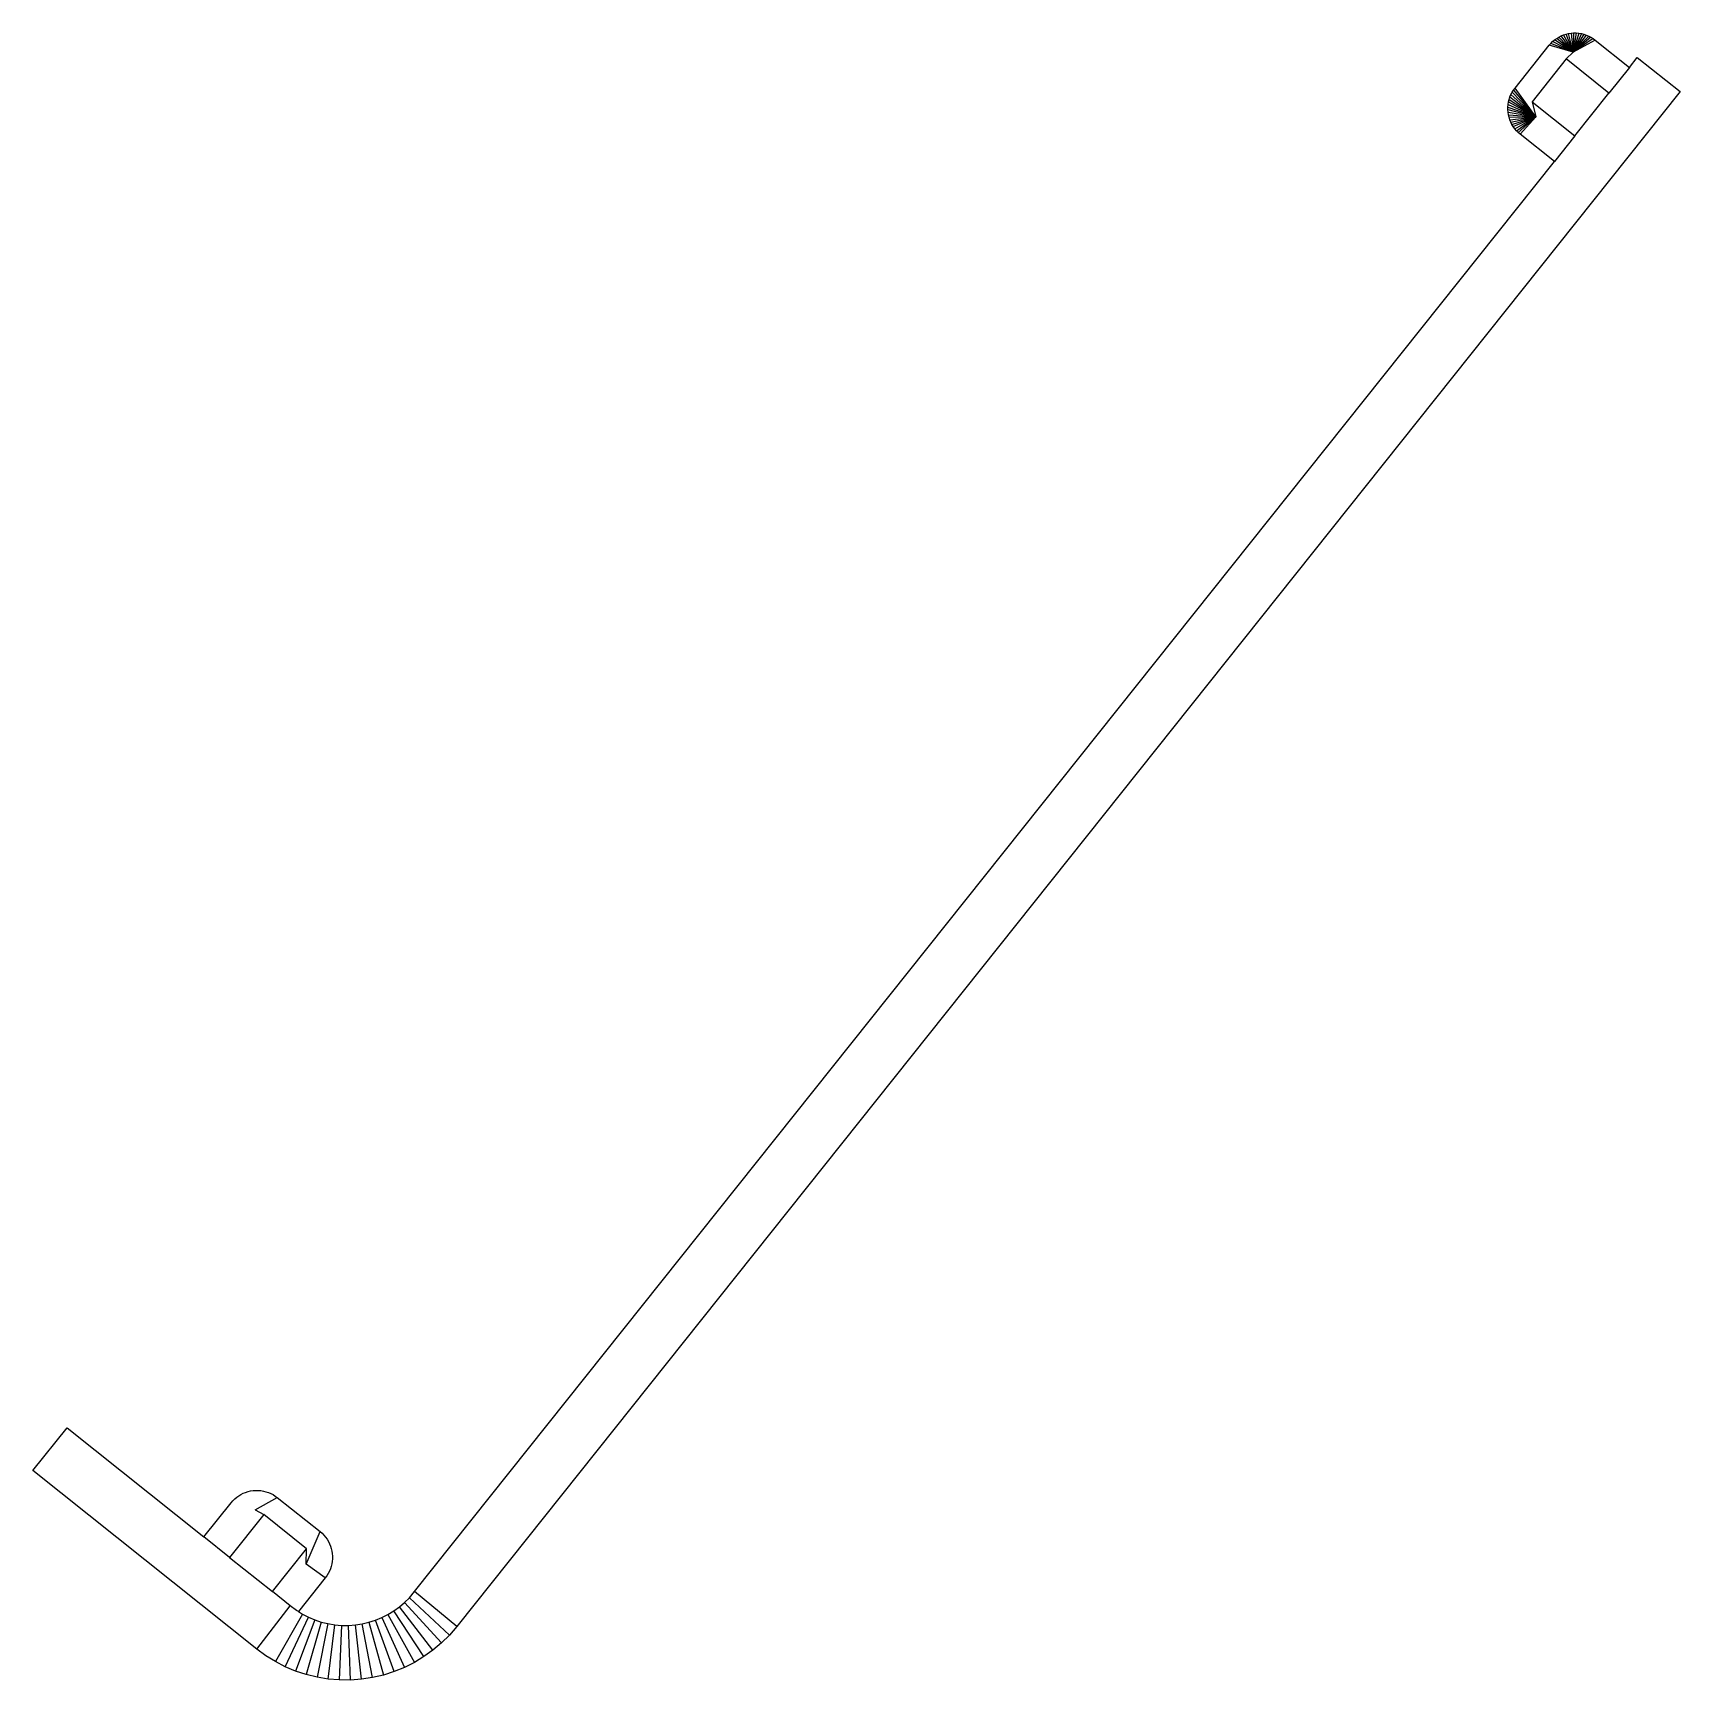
# Model space of a CAD drawing. Extents: x 5 to 7533, y 5 to 7533.
import ezdxf

# ---------------------------------------------------------------- set-up
doc = ezdxf.new("R2010")
doc.units = 0

msp = doc.modelspace()

# ---------------------------------------------------------------- linework, layer by layer
at = {"layer": 'Layer 1'}
for p, q in [((7011.72, 7527.51), (7023.18, 7530.19)), ((7023.18, 7530.19), (7034.83, 7531.98)), ((7044.69, 7444.66), (7023.18, 7530.19)), ((7034.83, 7531.98), (7046.57, 7532.84)), ((7034.83, 7531.98), (7044.69, 7444.66)), ((7046.57, 7532.84), (7044.69, 7444.66)), ((7058.35, 7532.78), (7044.69, 7444.66)), ((7070.09, 7531.79), (7044.69, 7444.66)), ((7081.71, 7529.89), (7044.69, 7444.66)), ((7046.57, 7532.84), (7058.35, 7532.78)), ((7058.35, 7532.78), (7070.09, 7531.79)), ((7070.09, 7531.79), (7081.71, 7529.89)), ((7081.71, 7529.89), (7093.15, 7527.08)), ((6778.55, 7280.91), (6934.36, 7476.41)), ((6934.36, 7476.41), (6942.06, 7485.33)), ((7044.69, 7444.66), (6934.36, 7476.41)), ((6942.06, 7485.33), (6950.43, 7493.61)), ((7044.69, 7444.66), (6942.06, 7485.33)), ((6950.43, 7493.61), (6959.43, 7501.21)), ((7044.69, 7444.66), (6950.43, 7493.61)), ((6959.43, 7501.21), (6968.99, 7508.08)), ((7044.69, 7444.66), (6959.43, 7501.21)), ((6968.99, 7508.08), (6979.07, 7514.18)), ((7044.69, 7444.66), (6968.99, 7508.08)), ((6979.07, 7514.18), (6989.59, 7519.48)), ((7044.69, 7444.66), (6979.07, 7514.18)), ((6989.59, 7519.48), (7000.49, 7523.93)), ((7044.69, 7444.66), (6989.59, 7519.48)), ((7000.49, 7523.93), (7011.72, 7527.51)), ((7044.69, 7444.66), (7000.49, 7523.93)), ((7044.69, 7444.66), (7011.72, 7527.51)), ((7093.15, 7527.08), (7044.69, 7444.66)), ((7104.33, 7523.38), (7044.69, 7444.66)), ((7115.19, 7518.81), (7044.69, 7444.66)), ((7125.65, 7513.41), (7044.69, 7444.66)), ((7135.66, 7507.2), (7044.69, 7444.66)), ((7145.16, 7500.23), (7044.69, 7444.66)), ((7093.15, 7527.08), (7104.33, 7523.38)), ((7104.33, 7523.38), (7115.19, 7518.81)), ((7115.19, 7518.81), (7125.65, 7513.41)), ((7125.65, 7513.41), (7135.66, 7507.2)), ((7135.66, 7507.2), (7145.16, 7500.23)), ((7145.16, 7500.23), (7301.56, 7375.58)), ((7012.57, 7414.09), (6856.76, 7218.59)), ((7044.69, 7444.66), (7012.57, 7414.09)), ((7208.07, 7258.28), (7012.57, 7414.09)), ((7301.56, 7375.58), (7337.33, 7420.46)), ((7337.33, 7420.46), (7532.83, 7264.64)), ((7301.56, 7375.58), (7208.07, 7258.28)), ((7532.83, 7264.64), (1941.91, 249.485)), ((6748.89, 7217.46), (6751.7, 7228.9)), ((6751.7, 7228.9), (6755.4, 7240.08)), ((6751.7, 7228.9), (6873.22, 7149.29)), ((6755.4, 7240.08), (6759.97, 7250.94)), ((6755.4, 7240.08), (6873.22, 7149.29)), ((6759.97, 7250.94), (6765.37, 7261.41)), ((6759.97, 7250.94), (6873.22, 7149.29)), ((6765.37, 7261.41), (6771.58, 7271.42)), ((6765.37, 7261.41), (6873.22, 7149.29)), ((6771.58, 7271.42), (6778.55, 7280.91)), ((6771.58, 7271.42), (6873.22, 7149.29)), ((6873.22, 7149.29), (6778.55, 7280.91)), ((7052.27, 7062.78), (7208.07, 7258.28)), ((6745.94, 7182.33), (6746, 7194.11)), ((6745.94, 7182.33), (6873.22, 7149.29)), ((6746.8, 7170.58), (6745.94, 7182.33)), ((6746, 7194.11), (6746.99, 7205.84)), ((6746, 7194.11), (6873.22, 7149.29)), ((6746.8, 7170.58), (6873.22, 7149.29)), ((6748.58, 7158.94), (6746.8, 7170.58)), ((6746.99, 7205.84), (6748.89, 7217.46)), ((6746.99, 7205.84), (6873.22, 7149.29)), ((6748.58, 7158.94), (6873.22, 7149.29)), ((6751.27, 7147.47), (6748.58, 7158.94)), ((6748.89, 7217.46), (6873.22, 7149.29)), ((6856.76, 7218.59), (6873.22, 7149.29)), ((6856.76, 7218.59), (7052.27, 7062.78)), ((6751.27, 7147.47), (6873.22, 7149.29)), ((6754.85, 7136.25), (6751.27, 7147.47)), ((6754.85, 7136.25), (6873.22, 7149.29)), ((6759.3, 7125.35), (6754.85, 7136.25)), ((6759.3, 7125.35), (6873.22, 7149.29)), ((6764.59, 7114.82), (6759.3, 7125.35)), ((6764.59, 7114.82), (6873.22, 7149.29)), ((6770.69, 7104.75), (6764.59, 7114.82)), ((6770.69, 7104.75), (6873.22, 7149.29)), ((6777.56, 7095.18), (6770.69, 7104.75)), ((6777.56, 7095.18), (6873.22, 7149.29)), ((6785.17, 7086.19), (6777.56, 7095.18)), ((6785.17, 7086.19), (6873.22, 7149.29)), ((6793.45, 7077.81), (6785.17, 7086.19)), ((6793.45, 7077.81), (6873.22, 7149.29)), ((6802.37, 7070.12), (6793.45, 7077.81)), ((6873.22, 7149.29), (6802.37, 7070.12)), ((6958.77, 6945.47), (6802.37, 7070.12)), ((7052.27, 7062.78), (6958.77, 6945.47)), ((1749.51, 409.119), (6958.77, 6945.47)), ((5, 962.094), (160.821, 1157.59)), ((160.821, 1157.59), (786.397, 658.942)), ((1028.48, 146.329), (5, 962.094)), ((918.754, 824.25), (927.127, 832.534)), ((927.127, 832.534), (936.124, 840.135)), ((936.124, 840.135), (945.688, 847.005)), ((945.688, 847.005), (955.765, 853.106)), ((955.765, 853.106), (966.287, 858.397)), ((966.287, 858.397), (977.193, 862.846)), ((977.193, 862.846), (988.415, 866.426)), ((988.415, 866.426), (999.883, 869.114)), ((999.883, 869.114), (1011.52, 870.882)), ((1011.52, 870.882), (1023.26, 871.745)), ((1021.38, 783.58), (1121.84, 839.137)), ((1023.26, 871.745), (1035.04, 871.682)), ((1035.04, 871.682), (1046.78, 870.697)), ((1046.78, 870.697), (1058.4, 868.793)), ((1058.4, 868.793), (1069.83, 865.982)), ((1069.83, 865.982), (1081.01, 862.285)), ((1081.01, 862.285), (1091.87, 857.72)), ((1091.87, 857.72), (1102.34, 852.317)), ((1102.34, 852.317), (1112.35, 846.111)), ((1112.35, 846.111), (1121.84, 839.137)), ((1121.84, 839.137), (1317.34, 683.328)), ((786.397, 658.942), (911.058, 815.336)), ((1059.52, 760.944), (903.697, 565.448)), ((911.058, 815.336), (918.754, 824.25)), ((1021.38, 783.58), (1059.52, 760.944)), ((1255, 605.132), (1059.52, 760.944)), ((1254.42, 533.903), (1317.34, 683.328)), ((1317.34, 683.328), (1326.25, 675.63)), ((903.697, 565.448), (786.397, 658.942)), ((1099.19, 409.632), (1255, 605.132)), ((1254.42, 533.903), (1255, 605.132)), ((1326.25, 675.63), (1334.53, 667.258)), ((1334.53, 667.258), (1342.13, 658.261)), ((1342.13, 658.261), (1349.01, 648.697)), ((1349.01, 648.697), (1355.11, 638.623)), ((1355.11, 638.623), (1360.4, 628.1)), ((1360.4, 628.1), (1364.85, 617.195)), ((1364.85, 617.195), (1368.43, 605.974)), ((1368.43, 605.974), (1371.12, 594.507)), ((903.697, 565.448), (1099.19, 409.632)), ((1341.15, 472.538), (1254.42, 533.903)), ((1370.81, 535.981), (1368, 524.543)), ((1372.71, 547.604), (1370.81, 535.981)), ((1371.12, 594.507), (1372.9, 582.865)), ((1373.7, 559.341), (1372.71, 547.604)), ((1372.9, 582.865), (1373.76, 571.118)), ((1373.76, 571.118), (1373.7, 559.341)), ((1341.15, 472.538), (1218, 318.027)), ((1348.12, 482.03), (1341.15, 472.538)), ((1354.33, 492.039), (1348.12, 482.03)), ((1359.73, 502.505), (1354.33, 492.039)), ((1364.3, 513.361), (1359.73, 502.505)), ((1368, 524.543), (1364.3, 513.361)), ((1180.43, 344.85), (1099.19, 409.632)), ((1703.56, 359.448), (1725.89, 381.544)), ((1725.89, 381.544), (1749.51, 409.119)), ((1908.56, 210.859), (1725.89, 381.544)), ((1941.91, 249.485), (1749.51, 409.119)), ((1028.48, 146.329), (1180.43, 344.85)), ((1236.31, 306.675), (1112.99, 89.2128)), ((1209.61, 323.232), (1180.43, 344.85)), ((1218, 318.027), (1209.61, 323.232)), ((1218, 318.027), (1236.31, 306.675)), ((1236.31, 306.675), (1264.21, 292.267)), ((1599.13, 290.477), (1627.19, 304.586)), ((1627.19, 304.586), (1654.06, 320.854)), ((1627.19, 304.586), (1748.18, 85.8115)), ((1654.06, 320.854), (1679.57, 339.179)), ((1791.84, 112.246), (1654.06, 320.854)), ((1679.57, 339.179), (1703.56, 359.448)), ((1833.29, 142.023), (1679.57, 339.179)), ((1872.28, 174.963), (1703.56, 359.448)), ((1158.34, 65.7991), (1264.21, 292.267)), ((1293.16, 280.095), (1205.38, 46.0161)), ((1322.98, 270.228), (1253.84, 29.9834)), ((1264.21, 292.267), (1293.16, 280.095)), ((1293.16, 280.095), (1322.98, 270.228)), ((1353.48, 262.735), (1303.4, 17.8031)), ((1322.98, 270.228), (1353.48, 262.735)), ((1353.48, 262.735), (1384.48, 257.655)), ((1353.76, 9.5481), (1384.48, 257.655)), ((1384.48, 257.655), (1415.77, 255.022)), ((1415.77, 255.022), (1404.62, 5.2704)), ((1415.77, 255.022), (1447.18, 254.856)), ((1447.18, 254.856), (1478.51, 257.152)), ((1455.66, 5), (1447.18, 254.856)), ((1478.51, 257.152), (1509.55, 261.899)), ((1506.56, 8.7312), (1478.51, 257.152)), ((1509.55, 261.899), (1540.13, 269.067)), ((1557.01, 16.447), (1509.55, 261.899)), ((1540.13, 269.067), (1570.05, 278.614)), ((1540.13, 269.067), (1606.7, 28.0947)), ((1570.05, 278.614), (1599.13, 290.477)), ((1655.33, 43.6066), (1570.05, 278.614)), ((1599.13, 290.477), (1702.58, 62.8842)), ((1941.91, 249.485), (1908.56, 210.859)), ((1872.28, 174.963), (1833.29, 142.023)), ((1908.56, 210.859), (1872.28, 174.963)), ((1069.61, 116.111), (1028.48, 146.329)), ((1112.99, 89.2128), (1069.61, 116.111)), ((1158.34, 65.7991), (1112.99, 89.2128)), ((1748.18, 85.8115), (1702.58, 62.8842)), ((1791.84, 112.246), (1748.18, 85.8115)), ((1833.29, 142.023), (1791.84, 112.246)), ((1205.38, 46.0161), (1158.34, 65.7991)), ((1253.84, 29.9834), (1205.38, 46.0161)), ((1303.4, 17.8031), (1253.84, 29.9834)), ((1353.76, 9.5481), (1303.4, 17.8031)), ((1404.62, 5.2704), (1353.76, 9.5481)), ((1455.66, 5), (1404.62, 5.2704)), ((1506.56, 8.7312), (1455.66, 5)), ((1557.01, 16.447), (1506.56, 8.7312)), ((1606.7, 28.0947), (1557.01, 16.447)), ((1655.33, 43.6066), (1606.7, 28.0947)), ((1702.58, 62.8842), (1655.33, 43.6066))]:
    msp.add_line(p, q, dxfattribs=at)

doc.saveas('drawing.dxf')
